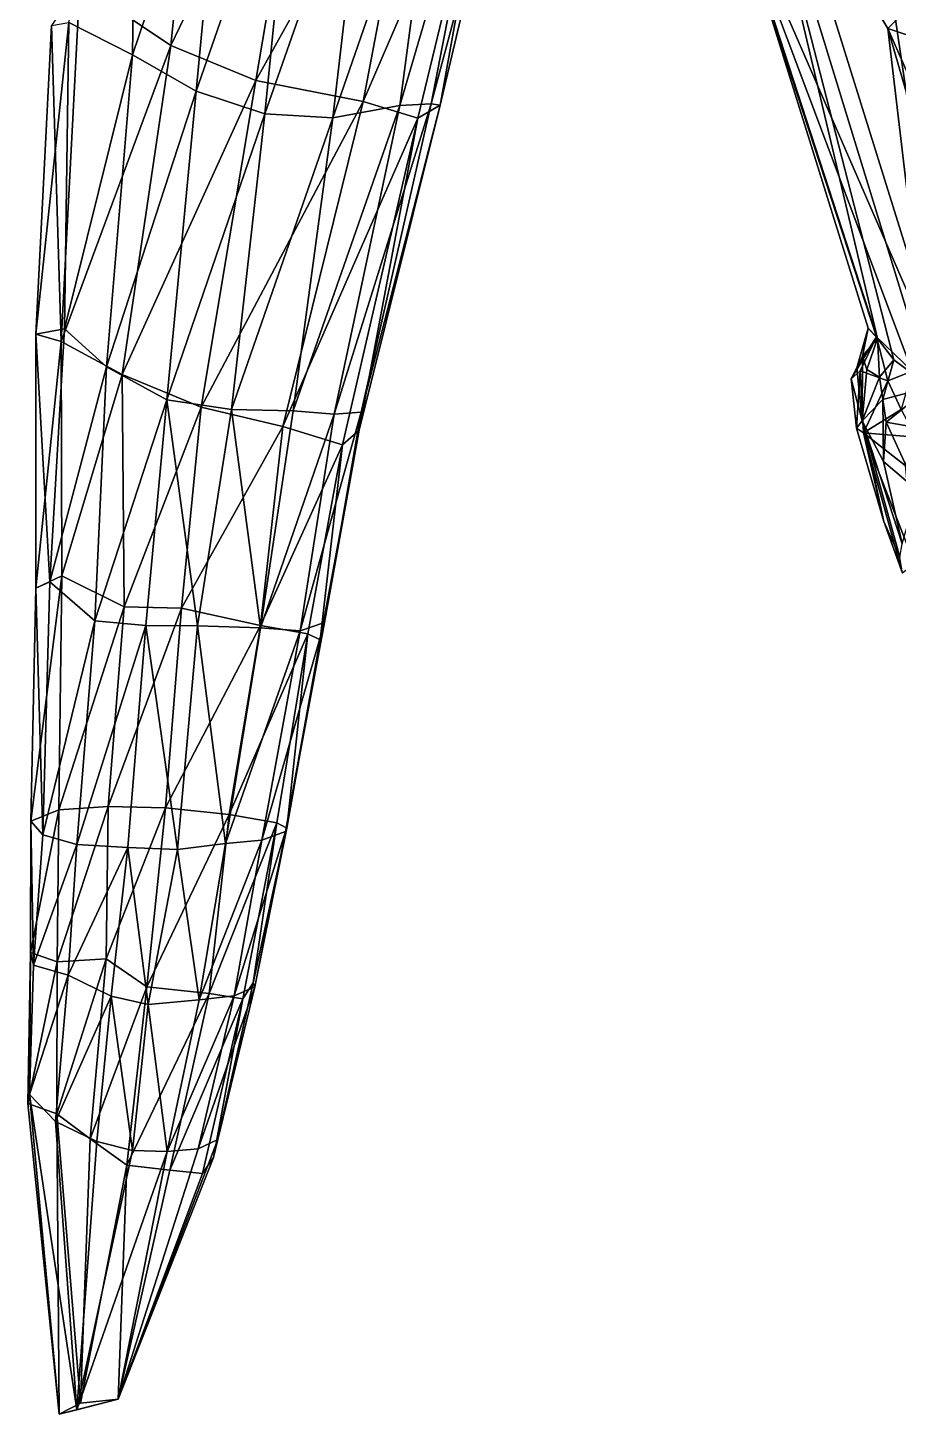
# Model space of a CAD drawing. Extents: x -1.07 to 1.07, y -3.15 to 5.89.
# Drawn here: x -0.747 to -0.248, y -3.151 to -2.357 of the extents above; entities that cross this region are included whole.
import ezdxf

# ---------------------------------------------------------------- set-up
doc = ezdxf.new("R2010")
doc.units = 0
doc.layers.add('TRICERTP$LWO', color=1, linetype='CONTINUOUS')

msp = doc.modelspace()

# ---------------------------------------------------------------- linework, layer by layer
at = {"layer": 'TRICERTP$LWO'}
for points in [[(-0.644, -2.16327, 2.41143), (-0.71662, -2.33179, 2.38291), (-0.66454, -2.36683, 2.40981)], [(-0.644, -2.16327, 2.41143), (-0.66454, -2.36683, 2.40981), (-0.58425, -2.1998, 2.41351)], [(-0.68428, -2.19817, 2.15714), (-0.68663, -2.37225, 2.17589), (-0.72296, -2.35371, 2.2349)], [(-0.68663, -2.37225, 2.17589), (-0.68428, -2.19817, 2.15714), (-0.63333, -2.21486, 2.10953)], [(-0.32637, -2.21726, 1.38515), (-0.27231, -2.19846, 1.33354), (-0.21815, -2.56468, 1.35085)], [(-0.27231, -2.19846, 1.33354), (-0.20125, -2.51214, 1.31594), (-0.21815, -2.56468, 1.35085)], [(-0.27231, -2.19846, 1.33354), (-0.19289, -2.20821, 1.31237), (-0.20125, -2.51214, 1.31594)], [(-0.66454, -2.36683, 2.40981), (-0.6159, -2.3869, 2.40538), (-0.58425, -2.1998, 2.41351)], [(-0.6159, -2.3869, 2.40538), (-0.51914, -2.21314, 2.3672), (-0.58425, -2.1998, 2.41351)], [(-0.65014, -2.39313, 2.15342), (-0.68663, -2.37225, 2.17589), (-0.63333, -2.21486, 2.10953)], [(-0.59325, -2.22929, 2.1044), (-0.65014, -2.39313, 2.15342), (-0.63333, -2.21486, 2.10953)], [(-0.51914, -2.21314, 2.3672), (-0.6159, -2.3869, 2.40538), (-0.55444, -2.39897, 2.35663)], [(-0.51914, -2.21314, 2.3672), (-0.55444, -2.39897, 2.35663), (-0.47818, -2.22195, 2.29325)], [(-0.55444, -2.39897, 2.35663), (-0.52318, -2.40856, 2.31074), (-0.47818, -2.22195, 2.29325)], [(-0.51551, -2.40032, 2.22856), (-0.5334, -2.40119, 2.19867), (-0.48086, -2.22223, 2.17898)], [(-0.5334, -2.40119, 2.19867), (-0.51107, -2.23322, 2.14092), (-0.48086, -2.22223, 2.17898)], [(-0.52318, -2.40856, 2.31074), (-0.51044, -2.401, 2.2853), (-0.47818, -2.22195, 2.29325)], [(-0.46871, -2.2249, 2.23575), (-0.51551, -2.40032, 2.22856), (-0.48086, -2.22223, 2.17898)], [(-0.51044, -2.401, 2.2853), (-0.46871, -2.2249, 2.23575), (-0.47818, -2.22195, 2.29325)], [(-0.32637, -2.21726, 1.38515), (-0.21815, -2.56468, 1.35085), (-0.3477, -2.26659, 1.4619)], [(-0.59325, -2.22929, 2.1044), (-0.61083, -2.40601, 2.15192), (-0.65014, -2.39313, 2.15342)], [(-0.61083, -2.40601, 2.15192), (-0.59325, -2.22929, 2.1044), (-0.5522, -2.23872, 2.11476)], [(-0.46871, -2.2249, 2.23575), (-0.51044, -2.401, 2.2853), (-0.51551, -2.40032, 2.22856)], [(-0.34629, -2.26859, 1.54898), (-0.25987, -2.53464, 1.47903), (-0.33302, -2.22583, 1.63301)], [(-0.33302, -2.22583, 1.63301), (-0.25395, -2.3572, 1.6557), (-0.22955, -2.33207, 1.72258)], [(-0.33302, -2.22583, 1.63301), (-0.22982, -2.56234, 1.5471), (-0.25395, -2.3572, 1.6557)], [(-0.25987, -2.53464, 1.47903), (-0.25059, -2.54684, 1.51358), (-0.33302, -2.22583, 1.63301)], [(-0.25059, -2.54684, 1.51358), (-0.22982, -2.56234, 1.5471), (-0.33302, -2.22583, 1.63301)], [(-0.57179, -2.40825, 2.16897), (-0.61083, -2.40601, 2.15192), (-0.5522, -2.23872, 2.11476)], [(-0.51107, -2.23322, 2.14092), (-0.57179, -2.40825, 2.16897), (-0.5522, -2.23872, 2.11476)], [(-0.51107, -2.23322, 2.14092), (-0.5334, -2.40119, 2.19867), (-0.57179, -2.40825, 2.16897)], [(-0.3477, -2.26659, 1.4619), (-0.26056, -2.53368, 1.4163), (-0.34629, -2.26859, 1.54898)], [(-0.21815, -2.56468, 1.35085), (-0.24, -2.55349, 1.38172), (-0.3477, -2.26659, 1.4619)], [(-0.24, -2.55349, 1.38172), (-0.26056, -2.53368, 1.4163), (-0.3477, -2.26659, 1.4619)], [(-0.26056, -2.53368, 1.4163), (-0.26519, -2.52882, 1.44767), (-0.34629, -2.26859, 1.54898)], [(-0.26519, -2.52882, 1.44767), (-0.25987, -2.53464, 1.47903), (-0.34629, -2.26859, 1.54898)], [(-0.71662, -2.33179, 2.38291), (-0.73298, -2.35542, 2.30667), (-0.72742, -2.53636, 2.37858)], [(-0.66454, -2.36683, 2.40981), (-0.71662, -2.33179, 2.38291), (-0.72742, -2.53636, 2.37858)], [(-0.20407, -2.37382, 1.70901), (-0.22955, -2.33207, 1.72258), (-0.25395, -2.3572, 1.6557)], [(-0.74187, -2.53221, 2.31627), (-0.72296, -2.35371, 2.2349), (-0.72555, -2.5291, 2.2507)], [(-0.74187, -2.53221, 2.31627), (-0.73298, -2.35542, 2.30667), (-0.72296, -2.35371, 2.2349)], [(-0.73298, -2.35542, 2.30667), (-0.74187, -2.53221, 2.31627), (-0.72742, -2.53636, 2.37858)], [(-0.72296, -2.35371, 2.2349), (-0.68663, -2.37225, 2.17589), (-0.72555, -2.5291, 2.2507)], [(-0.25395, -2.3572, 1.6557), (-0.14919, -2.59481, 1.60001), (-0.20407, -2.37382, 1.70901)], [(-0.22982, -2.56234, 1.5471), (-0.19005, -2.57803, 1.57541), (-0.25395, -2.3572, 1.6557)], [(-0.19005, -2.57803, 1.57541), (-0.14919, -2.59481, 1.60001), (-0.25395, -2.3572, 1.6557)], [(-0.69237, -2.55524, 2.39973), (-0.66454, -2.36683, 2.40981), (-0.72742, -2.53636, 2.37858)], [(-0.68663, -2.37225, 2.17589), (-0.7015, -2.55098, 2.21943), (-0.72555, -2.5291, 2.2507)], [(-0.7015, -2.55098, 2.21943), (-0.68663, -2.37225, 2.17589), (-0.65014, -2.39313, 2.15342)], [(-0.6159, -2.3869, 2.40538), (-0.66454, -2.36683, 2.40981), (-0.69237, -2.55524, 2.39973)], [(-0.6159, -2.3869, 2.40538), (-0.69237, -2.55524, 2.39973), (-0.64721, -2.57411, 2.39887)], [(-0.55444, -2.39897, 2.35663), (-0.6159, -2.3869, 2.40538), (-0.64721, -2.57411, 2.39887)], [(-0.7015, -2.55098, 2.21943), (-0.65014, -2.39313, 2.15342), (-0.66679, -2.56977, 2.20291)], [(-0.65014, -2.39313, 2.15342), (-0.61083, -2.40601, 2.15192), (-0.66679, -2.56977, 2.20291)], [(-0.61083, -2.40601, 2.15192), (-0.62976, -2.57545, 2.20772), (-0.66679, -2.56977, 2.20291)], [(-0.60046, -2.58518, 2.37218), (-0.55444, -2.39897, 2.35663), (-0.64721, -2.57411, 2.39887)], [(-0.62976, -2.57545, 2.20772), (-0.61083, -2.40601, 2.15192), (-0.57179, -2.40825, 2.16897)], [(-0.52318, -2.40856, 2.31074), (-0.55444, -2.39897, 2.35663), (-0.60046, -2.58518, 2.37218)], [(-0.5334, -2.40119, 2.19867), (-0.57096, -2.578, 2.25092), (-0.59458, -2.57614, 2.22701)], [(-0.57179, -2.40825, 2.16897), (-0.5334, -2.40119, 2.19867), (-0.59458, -2.57614, 2.22701)], [(-0.57096, -2.578, 2.25092), (-0.51551, -2.40032, 2.22856), (-0.55554, -2.57693, 2.27977)], [(-0.57096, -2.578, 2.25092), (-0.5334, -2.40119, 2.19867), (-0.51551, -2.40032, 2.22856)], [(-0.51044, -2.401, 2.2853), (-0.55682, -2.58714, 2.30474), (-0.55554, -2.57693, 2.27977)], [(-0.55682, -2.58714, 2.30474), (-0.51044, -2.401, 2.2853), (-0.52318, -2.40856, 2.31074)], [(-0.51551, -2.40032, 2.22856), (-0.51044, -2.401, 2.2853), (-0.55554, -2.57693, 2.27977)], [(-0.62976, -2.57545, 2.20772), (-0.57179, -2.40825, 2.16897), (-0.59458, -2.57614, 2.22701)], [(-0.52318, -2.40856, 2.31074), (-0.60046, -2.58518, 2.37218), (-0.56627, -2.59564, 2.3291)], [(-0.55682, -2.58714, 2.30474), (-0.52318, -2.40856, 2.31074), (-0.56627, -2.59564, 2.3291)], [(-0.73393, -2.67408, 2.29289), (-0.74187, -2.53221, 2.31627), (-0.72555, -2.5291, 2.2507)], [(-0.74187, -2.53221, 2.31627), (-0.74182, -2.67773, 2.35847), (-0.72742, -2.53636, 2.37858)], [(-0.74182, -2.67773, 2.35847), (-0.74187, -2.53221, 2.31627), (-0.73393, -2.67408, 2.29289)], [(-0.7015, -2.55098, 2.21943), (-0.73393, -2.67408, 2.29289), (-0.72555, -2.5291, 2.2507)], [(-0.26056, -2.53368, 1.4163), (-0.27173, -2.55144, 1.44419), (-0.26519, -2.52882, 1.44767)], [(-0.26843, -2.54486, 1.45557), (-0.26519, -2.52882, 1.44767), (-0.27173, -2.55144, 1.44419)], [(-0.26519, -2.52882, 1.44767), (-0.26843, -2.54486, 1.45557), (-0.25987, -2.53464, 1.47903)], [(-0.74182, -2.67773, 2.35847), (-0.72691, -2.67069, 2.39926), (-0.72742, -2.53636, 2.37858)], [(-0.72691, -2.67069, 2.39926), (-0.69237, -2.55524, 2.39973), (-0.72742, -2.53636, 2.37858)], [(-0.26983, -2.5533, 1.4116), (-0.27507, -2.55777, 1.43194), (-0.26056, -2.53368, 1.4163)], [(-0.27507, -2.55777, 1.43194), (-0.27173, -2.55144, 1.44419), (-0.26056, -2.53368, 1.4163)], [(-0.25393, -2.55905, 1.39), (-0.26983, -2.5533, 1.4116), (-0.26056, -2.53368, 1.4163)], [(-0.26843, -2.54486, 1.45557), (-0.26597, -2.55253, 1.47597), (-0.25987, -2.53464, 1.47903)], [(-0.26597, -2.55253, 1.47597), (-0.25869, -2.55687, 1.4995), (-0.25987, -2.53464, 1.47903)], [(-0.24, -2.55349, 1.38172), (-0.25393, -2.55905, 1.39), (-0.26056, -2.53368, 1.4163)], [(-0.25869, -2.55687, 1.4995), (-0.25059, -2.54684, 1.51358), (-0.25987, -2.53464, 1.47903)], [(-0.26843, -2.54486, 1.45557), (-0.27173, -2.55144, 1.44419), (-0.26863, -2.58196, 1.46807)], [(-0.26597, -2.55253, 1.47597), (-0.26843, -2.54486, 1.45557), (-0.26863, -2.58196, 1.46807)], [(-0.25869, -2.55687, 1.4995), (-0.25695, -2.56967, 1.51088), (-0.25059, -2.54684, 1.51358)], [(-0.22982, -2.56234, 1.5471), (-0.25059, -2.54684, 1.51358), (-0.25695, -2.56967, 1.51088)], [(-0.7015, -2.55098, 2.21943), (-0.70807, -2.69638, 2.26301), (-0.73393, -2.67408, 2.29289)], [(-0.72691, -2.67069, 2.39926), (-0.69139, -2.68842, 2.41469), (-0.69237, -2.55524, 2.39973)], [(-0.70807, -2.69638, 2.26301), (-0.7015, -2.55098, 2.21943), (-0.66679, -2.56977, 2.20291)], [(-0.69237, -2.55524, 2.39973), (-0.69139, -2.68842, 2.41469), (-0.64721, -2.57411, 2.39887)], [(-0.27173, -2.55144, 1.44419), (-0.27507, -2.55777, 1.43194), (-0.26863, -2.58196, 1.46807)], [(-0.27507, -2.55777, 1.43194), (-0.26983, -2.5533, 1.4116), (-0.27199, -2.58608, 1.43042)], [(-0.26797, -2.58873, 1.39578), (-0.27199, -2.58608, 1.43042), (-0.26983, -2.5533, 1.4116)], [(-0.26983, -2.5533, 1.4116), (-0.25393, -2.55905, 1.39), (-0.26797, -2.58873, 1.39578)], [(-0.25869, -2.55687, 1.4995), (-0.26597, -2.55253, 1.47597), (-0.26863, -2.58196, 1.46807)], [(-0.25695, -2.56967, 1.51088), (-0.25869, -2.55687, 1.4995), (-0.26863, -2.58196, 1.46807)], [(-0.25393, -2.55905, 1.39), (-0.24, -2.55349, 1.38172), (-0.24629, -2.57529, 1.37543)], [(-0.27507, -2.55777, 1.43194), (-0.27199, -2.58608, 1.43042), (-0.26863, -2.58196, 1.46807)], [(-0.25393, -2.55905, 1.39), (-0.24629, -2.57529, 1.37543), (-0.26797, -2.58873, 1.39578)], [(-0.25695, -2.56967, 1.51088), (-0.25491, -2.58262, 1.52297), (-0.22982, -2.56234, 1.5471)], [(-0.25491, -2.58262, 1.52297), (-0.23874, -2.58545, 1.54668), (-0.22982, -2.56234, 1.5471)], [(-0.67883, -2.69913, 2.24295), (-0.70807, -2.69638, 2.26301), (-0.66679, -2.56977, 2.20291)], [(-0.64925, -2.69933, 2.24581), (-0.67883, -2.69913, 2.24295), (-0.66679, -2.56977, 2.20291)], [(-0.62976, -2.57545, 2.20772), (-0.64925, -2.69933, 2.24581), (-0.66679, -2.56977, 2.20291)], [(-0.26863, -2.58196, 1.46807), (-0.25652, -2.60513, 1.50028), (-0.25695, -2.56967, 1.51088)], [(-0.25491, -2.58262, 1.52297), (-0.25695, -2.56967, 1.51088), (-0.25652, -2.60513, 1.50028)], [(-0.69139, -2.68842, 2.41469), (-0.65849, -2.68915, 2.41014), (-0.64721, -2.57411, 2.39887)], [(-0.65849, -2.68915, 2.41014), (-0.60046, -2.58518, 2.37218), (-0.64721, -2.57411, 2.39887)], [(-0.6133, -2.7005, 2.26374), (-0.64925, -2.69933, 2.24581), (-0.62976, -2.57545, 2.20772)], [(-0.6133, -2.7005, 2.26374), (-0.62976, -2.57545, 2.20772), (-0.59458, -2.57614, 2.22701)], [(-0.57096, -2.578, 2.25092), (-0.6133, -2.7005, 2.26374), (-0.59458, -2.57614, 2.22701)], [(-0.57096, -2.578, 2.25092), (-0.59054, -2.70222, 2.28773), (-0.6133, -2.7005, 2.26374)], [(-0.59054, -2.70222, 2.28773), (-0.57096, -2.578, 2.25092), (-0.55554, -2.57693, 2.27977)], [(-0.57666, -2.69732, 2.3106), (-0.59054, -2.70222, 2.28773), (-0.55554, -2.57693, 2.27977)], [(-0.55682, -2.58714, 2.30474), (-0.57666, -2.69732, 2.3106), (-0.55554, -2.57693, 2.27977)], [(-0.24629, -2.57529, 1.37543), (-0.23797, -2.59118, 1.35965), (-0.26797, -2.58873, 1.39578)], [(-0.65849, -2.68915, 2.41014), (-0.61321, -2.69916, 2.38352), (-0.60046, -2.58518, 2.37218)], [(-0.60046, -2.58518, 2.37218), (-0.61321, -2.69916, 2.38352), (-0.56627, -2.59564, 2.3291)], [(-0.57903, -2.70738, 2.33469), (-0.55682, -2.58714, 2.30474), (-0.56627, -2.59564, 2.3291)], [(-0.55682, -2.58714, 2.30474), (-0.57903, -2.70738, 2.33469), (-0.57666, -2.69732, 2.3106)], [(-0.27199, -2.58608, 1.43042), (-0.2562, -2.63947, 1.41185), (-0.26863, -2.58196, 1.46807)], [(-0.2562, -2.63947, 1.41185), (-0.27199, -2.58608, 1.43042), (-0.26797, -2.58873, 1.39578)], [(-0.24719, -2.66001, 1.42495), (-0.24577, -2.65231, 1.45895), (-0.26863, -2.58196, 1.46807)], [(-0.24577, -2.65231, 1.45895), (-0.25652, -2.60513, 1.50028), (-0.26863, -2.58196, 1.46807)], [(-0.2562, -2.63947, 1.41185), (-0.24719, -2.66001, 1.42495), (-0.26863, -2.58196, 1.46807)], [(-0.23797, -2.59118, 1.35965), (-0.24402, -2.60741, 1.35833), (-0.26797, -2.58873, 1.39578)], [(-0.24567, -2.66904, 1.38164), (-0.2562, -2.63947, 1.41185), (-0.26797, -2.58873, 1.39578)], [(-0.26797, -2.58873, 1.39578), (-0.2387, -2.66381, 1.34617), (-0.24567, -2.66904, 1.38164)], [(-0.26797, -2.58873, 1.39578), (-0.24402, -2.60741, 1.35833), (-0.2387, -2.66381, 1.34617)], [(-0.25491, -2.58262, 1.52297), (-0.25652, -2.60513, 1.50028), (-0.23691, -2.62178, 1.53651)], [(-0.23874, -2.58545, 1.54668), (-0.25491, -2.58262, 1.52297), (-0.23691, -2.62178, 1.53651)], [(-0.61321, -2.69916, 2.38352), (-0.58619, -2.70382, 2.35149), (-0.56627, -2.59564, 2.3291)], [(-0.58619, -2.70382, 2.35149), (-0.57903, -2.70738, 2.33469), (-0.56627, -2.59564, 2.3291)], [(-0.25652, -2.60513, 1.50028), (-0.24577, -2.65231, 1.45895), (-0.23691, -2.62178, 1.53651)], [(-0.2562, -2.63947, 1.41185), (-0.24567, -2.66904, 1.38164), (-0.24719, -2.66001, 1.42495)], [(-0.72691, -2.67069, 2.39926), (-0.74474, -2.8112, 2.38303), (-0.72872, -2.80472, 2.42278)], [(-0.74474, -2.8112, 2.38303), (-0.72691, -2.67069, 2.39926), (-0.74182, -2.67773, 2.35847)], [(-0.74182, -2.67773, 2.35847), (-0.73393, -2.67408, 2.29289), (-0.73779, -2.81896, 2.33728)], [(-0.73393, -2.67408, 2.29289), (-0.70807, -2.69638, 2.26301), (-0.73779, -2.81896, 2.33728)], [(-0.69139, -2.68842, 2.41469), (-0.72691, -2.67069, 2.39926), (-0.72872, -2.80472, 2.42278)], [(-0.74474, -2.8112, 2.38303), (-0.74182, -2.67773, 2.35847), (-0.73779, -2.81896, 2.33728)], [(-0.70047, -2.80273, 2.43293), (-0.69139, -2.68842, 2.41469), (-0.72872, -2.80472, 2.42278)], [(-0.65849, -2.68915, 2.41014), (-0.69139, -2.68842, 2.41469), (-0.70047, -2.80273, 2.43293)], [(-0.65849, -2.68915, 2.41014), (-0.70047, -2.80273, 2.43293), (-0.66763, -2.80353, 2.42807)], [(-0.61321, -2.69916, 2.38352), (-0.65849, -2.68915, 2.41014), (-0.66763, -2.80353, 2.42807)], [(-0.70807, -2.69638, 2.26301), (-0.71839, -2.82457, 2.30809), (-0.73779, -2.81896, 2.33728)], [(-0.71839, -2.82457, 2.30809), (-0.70807, -2.69638, 2.26301), (-0.67883, -2.69913, 2.24295)], [(-0.71839, -2.82457, 2.30809), (-0.67883, -2.69913, 2.24295), (-0.68915, -2.82625, 2.28921)], [(-0.67883, -2.69913, 2.24295), (-0.66085, -2.82736, 2.29039), (-0.68915, -2.82625, 2.28921)], [(-0.66085, -2.82736, 2.29039), (-0.67883, -2.69913, 2.24295), (-0.64925, -2.69933, 2.24581)], [(-0.63114, -2.80733, 2.40738), (-0.61321, -2.69916, 2.38352), (-0.66763, -2.80353, 2.42807)], [(-0.66085, -2.82736, 2.29039), (-0.64925, -2.69933, 2.24581), (-0.63325, -2.8239, 2.30238)], [(-0.64925, -2.69933, 2.24581), (-0.6133, -2.7005, 2.26374), (-0.63325, -2.8239, 2.30238)], [(-0.58619, -2.70382, 2.35149), (-0.61321, -2.69916, 2.38352), (-0.63114, -2.80733, 2.40738)], [(-0.61242, -2.82201, 2.31986), (-0.57666, -2.69732, 2.3106), (-0.59895, -2.81715, 2.34185)], [(-0.61242, -2.82201, 2.31986), (-0.59054, -2.70222, 2.28773), (-0.57666, -2.69732, 2.3106)], [(-0.57666, -2.69732, 2.3106), (-0.57903, -2.70738, 2.33469), (-0.59895, -2.81715, 2.34185)], [(-0.6133, -2.7005, 2.26374), (-0.59054, -2.70222, 2.28773), (-0.63325, -2.8239, 2.30238)], [(-0.59054, -2.70222, 2.28773), (-0.61242, -2.82201, 2.31986), (-0.63325, -2.8239, 2.30238)], [(-0.58619, -2.70382, 2.35149), (-0.63114, -2.80733, 2.40738), (-0.60389, -2.81204, 2.37539)], [(-0.59822, -2.8152, 2.3589), (-0.58619, -2.70382, 2.35149), (-0.60389, -2.81204, 2.37539)], [(-0.57903, -2.70738, 2.33469), (-0.59822, -2.8152, 2.3589), (-0.59895, -2.81715, 2.34185)], [(-0.59822, -2.8152, 2.3589), (-0.57903, -2.70738, 2.33469), (-0.58619, -2.70382, 2.35149)], [(-0.72973, -2.89177, 2.44735), (-0.70047, -2.80273, 2.43293), (-0.72872, -2.80472, 2.42278)], [(-0.70047, -2.80273, 2.43293), (-0.72973, -2.89177, 2.44735), (-0.70166, -2.88997, 2.45403)], [(-0.70047, -2.80273, 2.43293), (-0.70166, -2.88997, 2.45403), (-0.66763, -2.80353, 2.42807)], [(-0.74502, -2.88629, 2.41364), (-0.72973, -2.89177, 2.44735), (-0.72872, -2.80472, 2.42278)], [(-0.74474, -2.8112, 2.38303), (-0.74502, -2.88629, 2.41364), (-0.72872, -2.80472, 2.42278)], [(-0.70166, -2.88997, 2.45403), (-0.67824, -2.90601, 2.45177), (-0.66763, -2.80353, 2.42807)], [(-0.67824, -2.90601, 2.45177), (-0.63114, -2.80733, 2.40738), (-0.66763, -2.80353, 2.42807)], [(-0.63114, -2.80733, 2.40738), (-0.67824, -2.90601, 2.45177), (-0.64258, -2.90991, 2.42965)], [(-0.63114, -2.80733, 2.40738), (-0.64258, -2.90991, 2.42965), (-0.60389, -2.81204, 2.37539)], [(-0.74314, -2.89362, 2.36935), (-0.74502, -2.88629, 2.41364), (-0.74474, -2.8112, 2.38303)], [(-0.74314, -2.89362, 2.36935), (-0.74474, -2.8112, 2.38303), (-0.73779, -2.81896, 2.33728)], [(-0.71839, -2.82457, 2.30809), (-0.74314, -2.89362, 2.36935), (-0.73779, -2.81896, 2.33728)], [(-0.64258, -2.90991, 2.42965), (-0.62343, -2.91288, 2.40972), (-0.60389, -2.81204, 2.37539)], [(-0.6165, -2.906, 2.37558), (-0.62837, -2.91127, 2.35782), (-0.59895, -2.81715, 2.34185)], [(-0.62837, -2.91127, 2.35782), (-0.61242, -2.82201, 2.31986), (-0.59895, -2.81715, 2.34185)], [(-0.62343, -2.91288, 2.40972), (-0.6174, -2.9038, 2.39264), (-0.60389, -2.81204, 2.37539)], [(-0.6174, -2.9038, 2.39264), (-0.59822, -2.8152, 2.3589), (-0.60389, -2.81204, 2.37539)], [(-0.59822, -2.8152, 2.3589), (-0.6174, -2.9038, 2.39264), (-0.6165, -2.906, 2.37558)], [(-0.59822, -2.8152, 2.3589), (-0.6165, -2.906, 2.37558), (-0.59895, -2.81715, 2.34185)], [(-0.71839, -2.82457, 2.30809), (-0.7233, -2.8993, 2.34034), (-0.74314, -2.89362, 2.36935)], [(-0.7233, -2.8993, 2.34034), (-0.71839, -2.82457, 2.30809), (-0.68915, -2.82625, 2.28921)], [(-0.6987, -2.9113, 2.32783), (-0.7233, -2.8993, 2.34034), (-0.68915, -2.82625, 2.28921)], [(-0.67749, -2.91618, 2.32922), (-0.6987, -2.9113, 2.32783), (-0.68915, -2.82625, 2.28921)], [(-0.66085, -2.82736, 2.29039), (-0.67749, -2.91618, 2.32922), (-0.68915, -2.82625, 2.28921)], [(-0.64831, -2.91354, 2.33871), (-0.66085, -2.82736, 2.29039), (-0.63325, -2.8239, 2.30238)], [(-0.61242, -2.82201, 2.31986), (-0.64831, -2.91354, 2.33871), (-0.63325, -2.8239, 2.30238)], [(-0.61242, -2.82201, 2.31986), (-0.62837, -2.91127, 2.35782), (-0.64831, -2.91354, 2.33871)], [(-0.66085, -2.82736, 2.29039), (-0.64831, -2.91354, 2.33871), (-0.67749, -2.91618, 2.32922)], [(-0.74653, -2.97285, 2.43969), (-0.74502, -2.88629, 2.41364), (-0.74555, -2.96767, 2.40262)], [(-0.72973, -2.89177, 2.44735), (-0.74502, -2.88629, 2.41364), (-0.74653, -2.97285, 2.43969)], [(-0.74502, -2.88629, 2.41364), (-0.74314, -2.89362, 2.36935), (-0.74555, -2.96767, 2.40262)], [(-0.71078, -2.99315, 2.47618), (-0.70166, -2.88997, 2.45403), (-0.72994, -2.97871, 2.46945)], [(-0.70166, -2.88997, 2.45403), (-0.72973, -2.89177, 2.44735), (-0.72994, -2.97871, 2.46945)], [(-0.70166, -2.88997, 2.45403), (-0.71078, -2.99315, 2.47618), (-0.67824, -2.90601, 2.45177)], [(-0.72973, -2.89177, 2.44735), (-0.74653, -2.97285, 2.43969), (-0.72994, -2.97871, 2.46945)], [(-0.74314, -2.89362, 2.36935), (-0.7233, -2.8993, 2.34034), (-0.74555, -2.96767, 2.40262)], [(-0.7233, -2.8993, 2.34034), (-0.73057, -2.98317, 2.3826), (-0.74555, -2.96767, 2.40262)], [(-0.7233, -2.8993, 2.34034), (-0.6987, -2.9113, 2.32783), (-0.73057, -2.98317, 2.3826)], [(-0.67824, -2.90601, 2.45177), (-0.71078, -2.99315, 2.47618), (-0.68978, -3.00824, 2.47361)], [(-0.64258, -2.90991, 2.42965), (-0.67824, -2.90601, 2.45177), (-0.68978, -3.00824, 2.47361)], [(-0.64899, -2.99878, 2.39328), (-0.6165, -2.906, 2.37558), (-0.63769, -2.99355, 2.40999)], [(-0.6165, -2.906, 2.37558), (-0.64899, -2.99878, 2.39328), (-0.62837, -2.91127, 2.35782)], [(-0.6174, -2.9038, 2.39264), (-0.64006, -3.00368, 2.42671), (-0.63769, -2.99355, 2.40999)], [(-0.6174, -2.9038, 2.39264), (-0.62343, -2.91288, 2.40972), (-0.64006, -3.00368, 2.42671)], [(-0.6165, -2.906, 2.37558), (-0.6174, -2.9038, 2.39264), (-0.63769, -2.99355, 2.40999)], [(-0.73057, -2.98317, 2.3826), (-0.6987, -2.9113, 2.32783), (-0.70701, -2.99469, 2.37014)], [(-0.6987, -2.9113, 2.32783), (-0.6866, -2.99974, 2.37153), (-0.70701, -2.99469, 2.37014)], [(-0.6987, -2.9113, 2.32783), (-0.67749, -2.91618, 2.32922), (-0.6866, -2.99974, 2.37153)], [(-0.66514, -3.01101, 2.46075), (-0.64258, -2.90991, 2.42965), (-0.68978, -3.00824, 2.47361)], [(-0.67749, -2.91618, 2.32922), (-0.64831, -2.91354, 2.33871), (-0.66662, -3.00043, 2.38004)], [(-0.62837, -2.91127, 2.35782), (-0.64899, -2.99878, 2.39328), (-0.66662, -3.00043, 2.38004)], [(-0.64831, -2.91354, 2.33871), (-0.62837, -2.91127, 2.35782), (-0.66662, -3.00043, 2.38004)], [(-0.64258, -2.90991, 2.42965), (-0.66514, -3.01101, 2.46075), (-0.62343, -2.91288, 2.40972)], [(-0.62343, -2.91288, 2.40972), (-0.66514, -3.01101, 2.46075), (-0.64637, -3.01301, 2.44215)], [(-0.64006, -3.00368, 2.42671), (-0.62343, -2.91288, 2.40972), (-0.64637, -3.01301, 2.44215)], [(-0.6866, -2.99974, 2.37153), (-0.67749, -2.91618, 2.32922), (-0.66662, -3.00043, 2.38004)], [(-0.74555, -2.96767, 2.40262), (-0.72858, -3.15083, 2.47888), (-0.74653, -2.97285, 2.43969)], [(-0.74555, -2.96767, 2.40262), (-0.73057, -2.98317, 2.3826), (-0.71847, -3.14828, 2.4631)], [(-0.71847, -3.14828, 2.4631), (-0.72858, -3.15083, 2.47888), (-0.74555, -2.96767, 2.40262)], [(-0.72994, -2.97871, 2.46945), (-0.74653, -2.97285, 2.43969), (-0.72858, -3.15083, 2.47888)], [(-0.70701, -2.99469, 2.37014), (-0.71847, -3.14828, 2.4631), (-0.73057, -2.98317, 2.3826)], [(-0.71078, -2.99315, 2.47618), (-0.72994, -2.97871, 2.46945), (-0.71637, -3.14446, 2.4867)], [(-0.72858, -3.15083, 2.47888), (-0.71637, -3.14446, 2.4867), (-0.72994, -2.97871, 2.46945)], [(-0.68978, -3.00824, 2.47361), (-0.71078, -2.99315, 2.47618), (-0.71637, -3.14446, 2.4867)], [(-0.63769, -2.99355, 2.40999), (-0.69477, -3.1421, 2.47518), (-0.64899, -2.99878, 2.39328)], [(-0.63769, -2.99355, 2.40999), (-0.64006, -3.00368, 2.42671), (-0.69477, -3.1421, 2.47518)], [(-0.70701, -2.99469, 2.37014), (-0.6866, -2.99974, 2.37153), (-0.71847, -3.14828, 2.4631)], [(-0.6866, -2.99974, 2.37153), (-0.66662, -3.00043, 2.38004), (-0.71847, -3.14828, 2.4631)], [(-0.69477, -3.1421, 2.47518), (-0.71847, -3.14828, 2.4631), (-0.66662, -3.00043, 2.38004)], [(-0.66662, -3.00043, 2.38004), (-0.64899, -2.99878, 2.39328), (-0.69477, -3.1421, 2.47518)], [(-0.71637, -3.14446, 2.4867), (-0.69477, -3.1421, 2.47518), (-0.68978, -3.00824, 2.47361)], [(-0.64637, -3.01301, 2.44215), (-0.69477, -3.1421, 2.47518), (-0.64006, -3.00368, 2.42671)], [(-0.66514, -3.01101, 2.46075), (-0.68978, -3.00824, 2.47361), (-0.69477, -3.1421, 2.47518)], [(-0.64637, -3.01301, 2.44215), (-0.66514, -3.01101, 2.46075), (-0.69477, -3.1421, 2.47518)], [(-0.71847, -3.14828, 2.4631), (-0.69477, -3.1421, 2.47518), (-0.72858, -3.15083, 2.47888)], [(-0.72858, -3.15083, 2.47888), (-0.69477, -3.1421, 2.47518), (-0.71637, -3.14446, 2.4867)]]:
    msp.add_3dface(points, dxfattribs=at)

doc.saveas('drawing.dxf')
